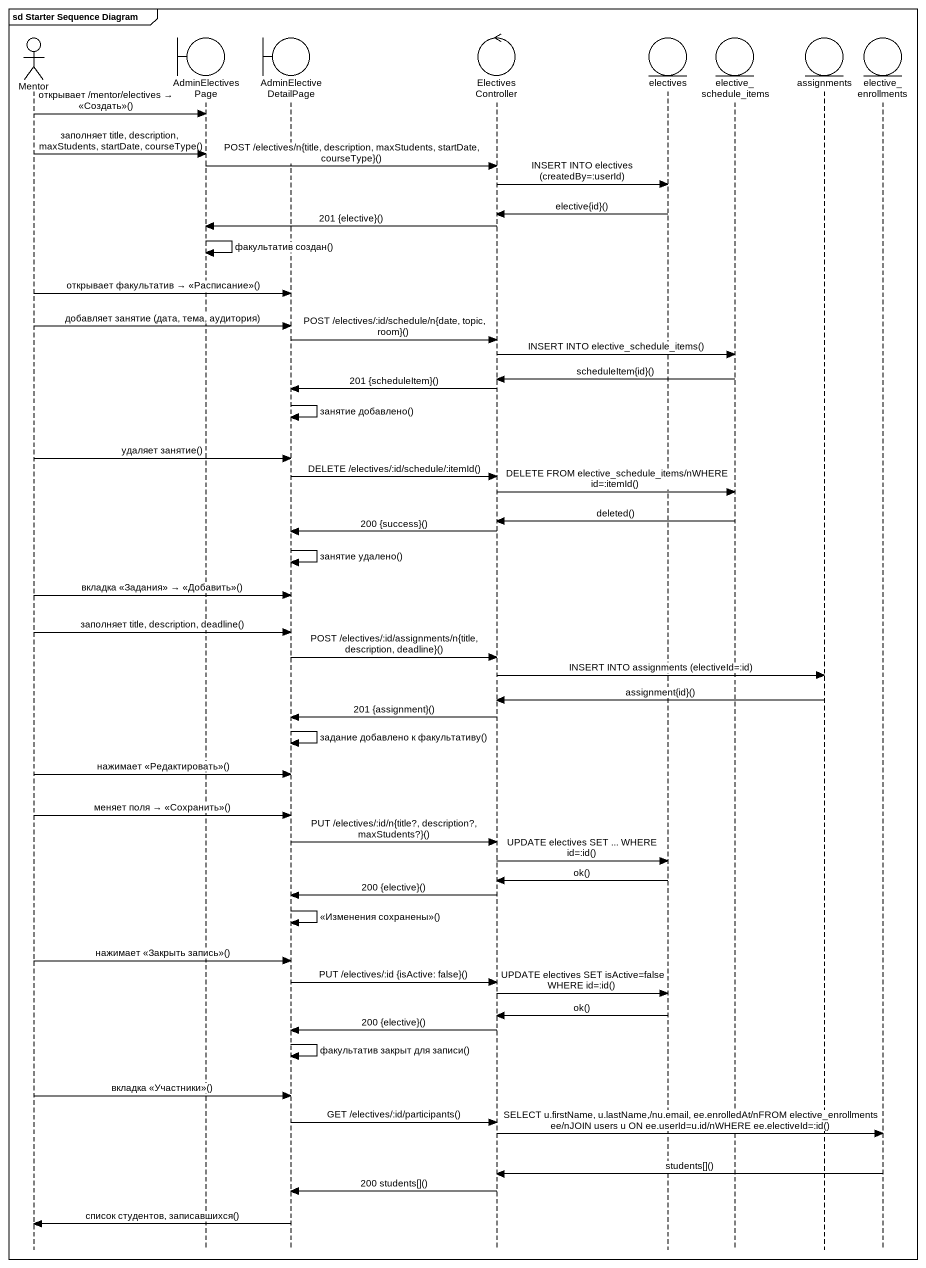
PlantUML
@startuml
mainframe sd Starter Sequence Diagram
hide footbox
actor Mentor
boundary AdminElectivesPage
boundary AdminElectiveDetailPage
control ElectivesController
entity electives
entity elective_schedule_items
entity assignments
entity elective_enrollments

Mentor -> AdminElectivesPage : открывает /mentor/electives → <<Создать>>()
Mentor -> AdminElectivesPage : заполняет title, description, maxStudents, startDate, courseType()
AdminElectivesPage -> ElectivesController : POST /electives/n{title, description, maxStudents, startDate, courseType}()
ElectivesController -> electives : INSERT INTO electives (createdBy=:userId)
electives -> ElectivesController : elective{id}()
ElectivesController -> AdminElectivesPage : 201 {elective}()
AdminElectivesPage -> AdminElectivesPage : факультатив создан()
Mentor -> AdminElectiveDetailPage : открывает факультатив → <<Расписание>>()
Mentor -> AdminElectiveDetailPage : добавляет занятие (дата, тема, аудитория)
AdminElectiveDetailPage -> ElectivesController : POST /electives/:id/schedule/n{date, topic, room}()
ElectivesController -> elective_schedule_items : INSERT INTO elective_schedule_items()
elective_schedule_items -> ElectivesController : scheduleItem{id}()
ElectivesController -> AdminElectiveDetailPage : 201 {scheduleItem}()
AdminElectiveDetailPage -> AdminElectiveDetailPage : занятие добавлено()
Mentor -> AdminElectiveDetailPage : удаляет занятие()
AdminElectiveDetailPage -> ElectivesController : DELETE /electives/:id/schedule/:itemId()
ElectivesController -> elective_schedule_items : DELETE FROM elective_schedule_items/nWHERE id=:itemId()
elective_schedule_items -> ElectivesController : deleted()
ElectivesController -> AdminElectiveDetailPage : 200 {success}()
AdminElectiveDetailPage -> AdminElectiveDetailPage : занятие удалено()
Mentor -> AdminElectiveDetailPage : вкладка <<Задания>> → <<Добавить>>()
Mentor -> AdminElectiveDetailPage : заполняет title, description, deadline()
AdminElectiveDetailPage -> ElectivesController : POST /electives/:id/assignments/n{title, description, deadline}()
ElectivesController -> assignments : INSERT INTO assignments (electiveId=:id)
assignments -> ElectivesController : assignment{id}()
ElectivesController -> AdminElectiveDetailPage : 201 {assignment}()
AdminElectiveDetailPage -> AdminElectiveDetailPage : задание добавлено к факультативу()
Mentor -> AdminElectiveDetailPage : нажимает <<Редактировать>>()
Mentor -> AdminElectiveDetailPage : меняет поля → <<Сохранить>>()
AdminElectiveDetailPage -> ElectivesController : PUT /electives/:id/n{title?, description?, maxStudents?}()
ElectivesController -> electives : UPDATE electives SET ... WHERE id=:id()
electives -> ElectivesController : ok()
ElectivesController -> AdminElectiveDetailPage : 200 {elective}()
AdminElectiveDetailPage -> AdminElectiveDetailPage : <<Изменения сохранены>>()
Mentor -> AdminElectiveDetailPage : нажимает <<Закрыть запись>>()
AdminElectiveDetailPage -> ElectivesController : PUT /electives/:id {isActive: false}()
ElectivesController -> electives : UPDATE electives SET isActive=false WHERE id=:id()
electives -> ElectivesController : ok()
ElectivesController -> AdminElectiveDetailPage : 200 {elective}()
AdminElectiveDetailPage -> AdminElectiveDetailPage : факультатив закрыт для записи()
Mentor -> AdminElectiveDetailPage : вкладка <<Участники>>()
AdminElectiveDetailPage -> ElectivesController : GET /electives/:id/participants()
ElectivesController -> elective_enrollments : SELECT u.firstName, u.lastName,/nu.email, ee.enrolledAt/nFROM elective_enrollments ee/nJOIN users u ON ee.userId=u.id/nWHERE ee.electiveId=:id()
elective_enrollments -> ElectivesController : students[]()
ElectivesController -> AdminElectiveDetailPage : 200 students[]()
AdminElectiveDetailPage -> Mentor : список студентов, записавшихся()
@enduml
